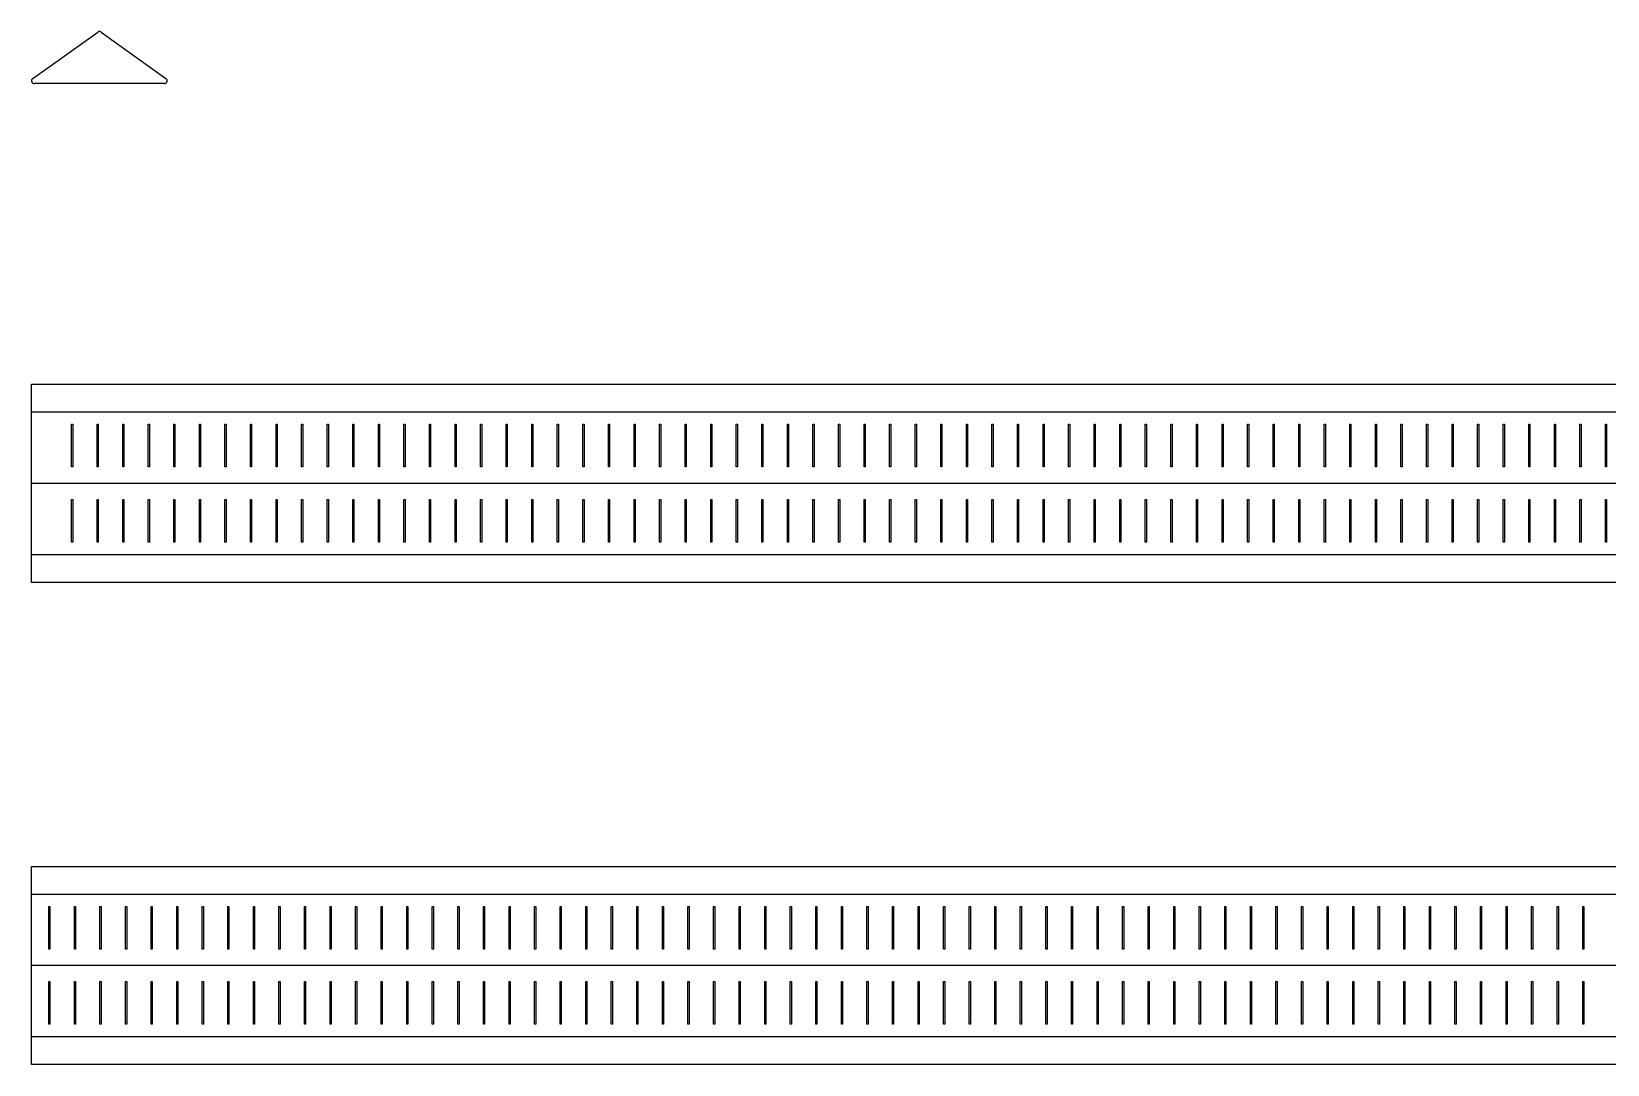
# Model space of a CAD drawing. Header units: millimetres. Extents: x 3 to 2190, y -6317 to 0.
# Drawn here: x 1040 to 1595, y -369 to -6 of the extents above; entities that cross this region are included whole.
import ezdxf

# ---------------------------------------------------------------- set-up
doc = ezdxf.new("R2010")
doc.units = ezdxf.units.MM
for name, color, linetype in [('IV_BEND_DOWN', 1, 'Continuous'), ('IV_INTERIOR_PROFILES', 7, 'Continuous'), ('IV_OUTER_PROFILE', 7, 'Continuous')]:
    doc.layers.add(name, color=color, linetype=linetype)

msp = doc.modelspace()

# ---------------------------------------------------------------- linework, layer by layer
at = {"layer": 'IV_BEND_DOWN'}
for p, q in [((1040, -139.72), (2150, -139.72)), ((1040, -164.79), (2150, -164.79)), ((1040, -189.86), (2150, -189.86)), ((1040, -309.43), (2070, -309.43)), ((1040, -334.5), (2070, -334.5)), ((1040, -359.57), (2070, -359.57))]:
    msp.add_line(p, q, dxfattribs=at)
at = {"layer": 'IV_INTERIOR_PROFILES'}
for p, q in [((1054.1, -144.08), (1054.5, -144.08)), ((1054.1, -159.08), (1054.1, -144.08)), ((1054.5, -144.08), (1054.5, -159.08)), ((1063.1, -144.08), (1063.5, -144.08)), ((1063.1, -159.08), (1063.1, -144.08)), ((1063.5, -144.08), (1063.5, -159.08)), ((1072.1, -144.08), (1072.5, -144.08)), ((1072.1, -159.08), (1072.1, -144.08)), ((1072.5, -144.08), (1072.5, -159.08)), ((1081.1, -144.08), (1081.5, -144.08)), ((1081.1, -159.08), (1081.1, -144.08)), ((1081.5, -144.08), (1081.5, -159.08)), ((1090.1, -144.08), (1090.5, -144.08)), ((1090.1, -159.08), (1090.1, -144.08)), ((1090.5, -144.08), (1090.5, -159.08)), ((1099.1, -144.08), (1099.5, -144.08)), ((1099.1, -159.08), (1099.1, -144.08)), ((1099.5, -144.08), (1099.5, -159.08)), ((1108.1, -144.08), (1108.5, -144.08)), ((1108.1, -159.08), (1108.1, -144.08)), ((1108.5, -144.08), (1108.5, -159.08)), ((1117.1, -144.08), (1117.5, -144.08)), ((1117.1, -159.08), (1117.1, -144.08)), ((1117.5, -144.08), (1117.5, -159.08)), ((1126.1, -144.08), (1126.5, -144.08)), ((1126.1, -159.08), (1126.1, -144.08)), ((1126.5, -144.08), (1126.5, -159.08)), ((1135.1, -144.08), (1135.5, -144.08)), ((1135.1, -159.08), (1135.1, -144.08)), ((1135.5, -144.08), (1135.5, -159.08)), ((1144.1, -144.08), (1144.5, -144.08)), ((1144.1, -159.08), (1144.1, -144.08)), ((1144.5, -144.08), (1144.5, -159.08)), ((1153.1, -144.08), (1153.5, -144.08)), ((1153.1, -159.08), (1153.1, -144.08)), ((1153.5, -144.08), (1153.5, -159.08)), ((1162.1, -144.08), (1162.5, -144.08)), ((1162.1, -159.08), (1162.1, -144.08)), ((1162.5, -144.08), (1162.5, -159.08)), ((1171.1, -144.08), (1171.5, -144.08)), ((1171.1, -159.08), (1171.1, -144.08)), ((1171.5, -144.08), (1171.5, -159.08)), ((1180.1, -144.08), (1180.5, -144.08)), ((1180.1, -159.08), (1180.1, -144.08)), ((1180.5, -144.08), (1180.5, -159.08)), ((1189.1, -144.08), (1189.5, -144.08)), ((1189.1, -159.08), (1189.1, -144.08)), ((1189.5, -144.08), (1189.5, -159.08)), ((1198.1, -144.08), (1198.5, -144.08)), ((1198.1, -159.08), (1198.1, -144.08)), ((1198.5, -144.08), (1198.5, -159.08)), ((1207.1, -144.08), (1207.5, -144.08)), ((1207.1, -159.08), (1207.1, -144.08)), ((1207.5, -144.08), (1207.5, -159.08)), ((1216.1, -144.08), (1216.5, -144.08)), ((1216.1, -159.08), (1216.1, -144.08)), ((1216.5, -144.08), (1216.5, -159.08)), ((1225.1, -144.08), (1225.5, -144.08)), ((1225.1, -159.08), (1225.1, -144.08)), ((1225.5, -144.08), (1225.5, -159.08)), ((1234.1, -144.08), (1234.5, -144.08)), ((1234.1, -159.08), (1234.1, -144.08)), ((1234.5, -144.08), (1234.5, -159.08)), ((1243.1, -144.08), (1243.5, -144.08)), ((1243.1, -159.08), (1243.1, -144.08)), ((1243.5, -144.08), (1243.5, -159.08)), ((1252.1, -144.08), (1252.5, -144.08)), ((1252.1, -159.08), (1252.1, -144.08)), ((1252.5, -144.08), (1252.5, -159.08)), ((1261.1, -144.08), (1261.5, -144.08)), ((1261.1, -159.08), (1261.1, -144.08)), ((1261.5, -144.08), (1261.5, -159.08)), ((1270.1, -144.08), (1270.5, -144.08)), ((1270.1, -159.08), (1270.1, -144.08)), ((1270.5, -144.08), (1270.5, -159.08)), ((1279.1, -144.08), (1279.5, -144.08)), ((1279.1, -159.08), (1279.1, -144.08)), ((1279.5, -144.08), (1279.5, -159.08)), ((1288.1, -144.08), (1288.5, -144.08)), ((1288.1, -159.08), (1288.1, -144.08)), ((1288.5, -144.08), (1288.5, -159.08)), ((1297.1, -144.08), (1297.5, -144.08)), ((1297.1, -159.08), (1297.1, -144.08)), ((1297.5, -144.08), (1297.5, -159.08)), ((1306.1, -144.08), (1306.5, -144.08)), ((1306.1, -159.08), (1306.1, -144.08)), ((1306.5, -144.08), (1306.5, -159.08)), ((1315.1, -144.08), (1315.5, -144.08)), ((1315.1, -159.08), (1315.1, -144.08)), ((1315.5, -144.08), (1315.5, -159.08)), ((1324.1, -144.08), (1324.5, -144.08)), ((1324.1, -159.08), (1324.1, -144.08)), ((1324.5, -144.08), (1324.5, -159.08)), ((1333.1, -144.08), (1333.5, -144.08)), ((1333.1, -159.08), (1333.1, -144.08)), ((1333.5, -144.08), (1333.5, -159.08)), ((1342.1, -144.08), (1342.5, -144.08)), ((1342.1, -159.08), (1342.1, -144.08)), ((1342.5, -144.08), (1342.5, -159.08)), ((1351.1, -144.08), (1351.5, -144.08)), ((1351.1, -159.08), (1351.1, -144.08)), ((1351.5, -144.08), (1351.5, -159.08)), ((1360.1, -144.08), (1360.5, -144.08)), ((1360.1, -159.08), (1360.1, -144.08)), ((1360.5, -144.08), (1360.5, -159.08)), ((1369.1, -144.08), (1369.5, -144.08)), ((1369.1, -159.08), (1369.1, -144.08)), ((1369.5, -144.08), (1369.5, -159.08)), ((1378.1, -144.08), (1378.5, -144.08)), ((1378.1, -159.08), (1378.1, -144.08)), ((1378.5, -144.08), (1378.5, -159.08)), ((1387.1, -144.08), (1387.5, -144.08)), ((1387.1, -159.08), (1387.1, -144.08)), ((1387.5, -144.08), (1387.5, -159.08)), ((1396.1, -144.08), (1396.5, -144.08)), ((1396.1, -159.08), (1396.1, -144.08)), ((1396.5, -144.08), (1396.5, -159.08)), ((1405.1, -144.08), (1405.5, -144.08)), ((1405.1, -159.08), (1405.1, -144.08)), ((1405.5, -144.08), (1405.5, -159.08)), ((1414.1, -144.08), (1414.5, -144.08)), ((1414.1, -159.08), (1414.1, -144.08)), ((1414.5, -144.08), (1414.5, -159.08)), ((1423.1, -144.08), (1423.5, -144.08)), ((1423.1, -159.08), (1423.1, -144.08)), ((1423.5, -144.08), (1423.5, -159.08)), ((1432.1, -144.08), (1432.5, -144.08)), ((1432.1, -159.08), (1432.1, -144.08)), ((1432.5, -144.08), (1432.5, -159.08)), ((1441.1, -144.08), (1441.5, -144.08)), ((1441.1, -159.08), (1441.1, -144.08)), ((1441.5, -144.08), (1441.5, -159.08)), ((1450.1, -144.08), (1450.5, -144.08)), ((1450.1, -159.08), (1450.1, -144.08)), ((1450.5, -144.08), (1450.5, -159.08)), ((1459.1, -144.08), (1459.5, -144.08)), ((1459.1, -159.08), (1459.1, -144.08)), ((1459.5, -144.08), (1459.5, -159.08)), ((1468.1, -144.08), (1468.5, -144.08)), ((1468.1, -159.08), (1468.1, -144.08)), ((1468.5, -144.08), (1468.5, -159.08)), ((1477.1, -144.08), (1477.5, -144.08)), ((1477.1, -159.08), (1477.1, -144.08)), ((1477.5, -144.08), (1477.5, -159.08)), ((1486.1, -144.08), (1486.5, -144.08)), ((1486.1, -159.08), (1486.1, -144.08)), ((1486.5, -144.08), (1486.5, -159.08)), ((1495.1, -144.08), (1495.5, -144.08)), ((1495.1, -159.08), (1495.1, -144.08)), ((1495.5, -144.08), (1495.5, -159.08)), ((1504.1, -144.08), (1504.5, -144.08)), ((1504.1, -159.08), (1504.1, -144.08)), ((1504.5, -144.08), (1504.5, -159.08)), ((1513.1, -144.08), (1513.5, -144.08)), ((1513.1, -159.08), (1513.1, -144.08)), ((1513.5, -144.08), (1513.5, -159.08)), ((1522.1, -144.08), (1522.5, -144.08)), ((1522.1, -159.08), (1522.1, -144.08)), ((1522.5, -144.08), (1522.5, -159.08)), ((1531.1, -144.08), (1531.5, -144.08)), ((1531.1, -159.08), (1531.1, -144.08)), ((1531.5, -144.08), (1531.5, -159.08)), ((1540.1, -144.08), (1540.5, -144.08)), ((1540.1, -159.08), (1540.1, -144.08)), ((1540.5, -144.08), (1540.5, -159.08)), ((1549.1, -144.08), (1549.5, -144.08)), ((1549.1, -159.08), (1549.1, -144.08)), ((1549.5, -144.08), (1549.5, -159.08)), ((1558.1, -144.08), (1558.5, -144.08)), ((1558.1, -159.08), (1558.1, -144.08)), ((1558.5, -144.08), (1558.5, -159.08)), ((1567.1, -144.08), (1567.5, -144.08)), ((1567.1, -159.08), (1567.1, -144.08)), ((1567.5, -144.08), (1567.5, -159.08)), ((1576.1, -144.08), (1576.5, -144.08)), ((1576.1, -159.08), (1576.1, -144.08)), ((1576.5, -144.08), (1576.5, -159.08)), ((1585.1, -144.08), (1585.5, -144.08)), ((1585.1, -159.08), (1585.1, -144.08)), ((1585.5, -144.08), (1585.5, -159.08)), ((1594.1, -144.08), (1594.5, -144.08)), ((1594.1, -159.08), (1594.1, -144.08)), ((1594.5, -144.08), (1594.5, -159.08)), ((1054.5, -159.08), (1054.1, -159.08)), ((1063.5, -159.08), (1063.1, -159.08)), ((1072.5, -159.08), (1072.1, -159.08)), ((1081.5, -159.08), (1081.1, -159.08)), ((1090.5, -159.08), (1090.1, -159.08)), ((1099.5, -159.08), (1099.1, -159.08)), ((1108.5, -159.08), (1108.1, -159.08)), ((1117.5, -159.08), (1117.1, -159.08)), ((1126.5, -159.08), (1126.1, -159.08)), ((1135.5, -159.08), (1135.1, -159.08)), ((1144.5, -159.08), (1144.1, -159.08)), ((1153.5, -159.08), (1153.1, -159.08)), ((1162.5, -159.08), (1162.1, -159.08)), ((1171.5, -159.08), (1171.1, -159.08)), ((1180.5, -159.08), (1180.1, -159.08)), ((1189.5, -159.08), (1189.1, -159.08)), ((1198.5, -159.08), (1198.1, -159.08)), ((1207.5, -159.08), (1207.1, -159.08)), ((1216.5, -159.08), (1216.1, -159.08)), ((1225.5, -159.08), (1225.1, -159.08)), ((1234.5, -159.08), (1234.1, -159.08)), ((1243.5, -159.08), (1243.1, -159.08)), ((1252.5, -159.08), (1252.1, -159.08)), ((1261.5, -159.08), (1261.1, -159.08)), ((1270.5, -159.08), (1270.1, -159.08)), ((1279.5, -159.08), (1279.1, -159.08)), ((1288.5, -159.08), (1288.1, -159.08)), ((1297.5, -159.08), (1297.1, -159.08)), ((1306.5, -159.08), (1306.1, -159.08)), ((1315.5, -159.08), (1315.1, -159.08)), ((1324.5, -159.08), (1324.1, -159.08)), ((1333.5, -159.08), (1333.1, -159.08)), ((1342.5, -159.08), (1342.1, -159.08)), ((1351.5, -159.08), (1351.1, -159.08)), ((1360.5, -159.08), (1360.1, -159.08)), ((1369.5, -159.08), (1369.1, -159.08)), ((1378.5, -159.08), (1378.1, -159.08)), ((1387.5, -159.08), (1387.1, -159.08)), ((1396.5, -159.08), (1396.1, -159.08)), ((1405.5, -159.08), (1405.1, -159.08)), ((1414.5, -159.08), (1414.1, -159.08)), ((1423.5, -159.08), (1423.1, -159.08)), ((1432.5, -159.08), (1432.1, -159.08)), ((1441.5, -159.08), (1441.1, -159.08)), ((1450.5, -159.08), (1450.1, -159.08)), ((1459.5, -159.08), (1459.1, -159.08)), ((1468.5, -159.08), (1468.1, -159.08)), ((1477.5, -159.08), (1477.1, -159.08)), ((1486.5, -159.08), (1486.1, -159.08)), ((1495.5, -159.08), (1495.1, -159.08)), ((1504.5, -159.08), (1504.1, -159.08)), ((1513.5, -159.08), (1513.1, -159.08)), ((1522.5, -159.08), (1522.1, -159.08)), ((1531.5, -159.08), (1531.1, -159.08)), ((1540.5, -159.08), (1540.1, -159.08)), ((1549.5, -159.08), (1549.1, -159.08)), ((1558.5, -159.08), (1558.1, -159.08)), ((1567.5, -159.08), (1567.1, -159.08)), ((1576.5, -159.08), (1576.1, -159.08)), ((1585.5, -159.08), (1585.1, -159.08)), ((1594.5, -159.08), (1594.1, -159.08)), ((1054.1, -170.51), (1054.5, -170.51)), ((1054.1, -185.51), (1054.1, -170.51)), ((1054.5, -170.51), (1054.5, -185.51)), ((1063.1, -170.51), (1063.5, -170.51)), ((1063.1, -185.51), (1063.1, -170.51)), ((1063.5, -170.51), (1063.5, -185.51)), ((1072.1, -170.51), (1072.5, -170.51)), ((1072.1, -185.51), (1072.1, -170.51)), ((1072.5, -170.51), (1072.5, -185.51)), ((1081.1, -170.51), (1081.5, -170.51)), ((1081.1, -185.51), (1081.1, -170.51)), ((1081.5, -170.51), (1081.5, -185.51)), ((1090.1, -170.51), (1090.5, -170.51)), ((1090.1, -185.51), (1090.1, -170.51)), ((1090.5, -170.51), (1090.5, -185.51)), ((1099.1, -170.51), (1099.5, -170.51)), ((1099.1, -185.51), (1099.1, -170.51)), ((1099.5, -170.51), (1099.5, -185.51)), ((1108.1, -170.51), (1108.5, -170.51)), ((1108.1, -185.51), (1108.1, -170.51)), ((1108.5, -170.51), (1108.5, -185.51)), ((1117.1, -170.51), (1117.5, -170.51)), ((1117.1, -185.51), (1117.1, -170.51)), ((1117.5, -170.51), (1117.5, -185.51)), ((1126.1, -170.51), (1126.5, -170.51)), ((1126.1, -185.51), (1126.1, -170.51)), ((1126.5, -170.51), (1126.5, -185.51)), ((1135.1, -170.51), (1135.5, -170.51)), ((1135.1, -185.51), (1135.1, -170.51)), ((1135.5, -170.51), (1135.5, -185.51)), ((1144.1, -170.51), (1144.5, -170.51)), ((1144.1, -185.51), (1144.1, -170.51)), ((1144.5, -170.51), (1144.5, -185.51)), ((1153.1, -170.51), (1153.5, -170.51)), ((1153.1, -185.51), (1153.1, -170.51)), ((1153.5, -170.51), (1153.5, -185.51)), ((1162.1, -170.51), (1162.5, -170.51)), ((1162.1, -185.51), (1162.1, -170.51)), ((1162.5, -170.51), (1162.5, -185.51)), ((1171.1, -170.51), (1171.5, -170.51)), ((1171.1, -185.51), (1171.1, -170.51)), ((1171.5, -170.51), (1171.5, -185.51)), ((1180.1, -170.51), (1180.5, -170.51)), ((1180.1, -185.51), (1180.1, -170.51)), ((1180.5, -170.51), (1180.5, -185.51)), ((1189.1, -170.51), (1189.5, -170.51)), ((1189.1, -185.51), (1189.1, -170.51)), ((1189.5, -170.51), (1189.5, -185.51)), ((1198.1, -170.51), (1198.5, -170.51)), ((1198.1, -185.51), (1198.1, -170.51)), ((1198.5, -170.51), (1198.5, -185.51)), ((1207.1, -170.51), (1207.5, -170.51)), ((1207.1, -185.51), (1207.1, -170.51)), ((1207.5, -170.51), (1207.5, -185.51)), ((1216.1, -170.51), (1216.5, -170.51)), ((1216.1, -185.51), (1216.1, -170.51)), ((1216.5, -170.51), (1216.5, -185.51)), ((1225.1, -170.51), (1225.5, -170.51)), ((1225.1, -185.51), (1225.1, -170.51)), ((1225.5, -170.51), (1225.5, -185.51)), ((1234.1, -170.51), (1234.5, -170.51)), ((1234.1, -185.51), (1234.1, -170.51)), ((1234.5, -170.51), (1234.5, -185.51)), ((1243.1, -170.51), (1243.5, -170.51)), ((1243.1, -185.51), (1243.1, -170.51)), ((1243.5, -170.51), (1243.5, -185.51)), ((1252.1, -170.51), (1252.5, -170.51)), ((1252.1, -185.51), (1252.1, -170.51)), ((1252.5, -170.51), (1252.5, -185.51)), ((1261.1, -170.51), (1261.5, -170.51)), ((1261.1, -185.51), (1261.1, -170.51)), ((1261.5, -170.51), (1261.5, -185.51)), ((1270.1, -170.51), (1270.5, -170.51)), ((1270.1, -185.51), (1270.1, -170.51)), ((1270.5, -170.51), (1270.5, -185.51)), ((1279.1, -170.51), (1279.5, -170.51)), ((1279.1, -185.51), (1279.1, -170.51)), ((1279.5, -170.51), (1279.5, -185.51)), ((1288.1, -170.51), (1288.5, -170.51)), ((1288.1, -185.51), (1288.1, -170.51)), ((1288.5, -170.51), (1288.5, -185.51)), ((1297.1, -170.51), (1297.5, -170.51)), ((1297.1, -185.51), (1297.1, -170.51)), ((1297.5, -170.51), (1297.5, -185.51)), ((1306.1, -170.51), (1306.5, -170.51)), ((1306.1, -185.51), (1306.1, -170.51)), ((1306.5, -170.51), (1306.5, -185.51)), ((1315.1, -170.51), (1315.5, -170.51)), ((1315.1, -185.51), (1315.1, -170.51)), ((1315.5, -170.51), (1315.5, -185.51)), ((1324.1, -170.51), (1324.5, -170.51)), ((1324.1, -185.51), (1324.1, -170.51)), ((1324.5, -170.51), (1324.5, -185.51)), ((1333.1, -170.51), (1333.5, -170.51)), ((1333.1, -185.51), (1333.1, -170.51)), ((1333.5, -170.51), (1333.5, -185.51)), ((1342.1, -170.51), (1342.5, -170.51)), ((1342.1, -185.51), (1342.1, -170.51)), ((1342.5, -170.51), (1342.5, -185.51)), ((1351.1, -170.51), (1351.5, -170.51)), ((1351.1, -185.51), (1351.1, -170.51)), ((1351.5, -170.51), (1351.5, -185.51)), ((1360.1, -170.51), (1360.5, -170.51)), ((1360.1, -185.51), (1360.1, -170.51)), ((1360.5, -170.51), (1360.5, -185.51)), ((1369.1, -170.51), (1369.5, -170.51)), ((1369.1, -185.51), (1369.1, -170.51)), ((1369.5, -170.51), (1369.5, -185.51)), ((1378.1, -170.51), (1378.5, -170.51)), ((1378.1, -185.51), (1378.1, -170.51)), ((1378.5, -170.51), (1378.5, -185.51)), ((1387.1, -170.51), (1387.5, -170.51)), ((1387.1, -185.51), (1387.1, -170.51)), ((1387.5, -170.51), (1387.5, -185.51)), ((1396.1, -170.51), (1396.5, -170.51)), ((1396.1, -185.51), (1396.1, -170.51)), ((1396.5, -170.51), (1396.5, -185.51)), ((1405.1, -170.51), (1405.5, -170.51)), ((1405.1, -185.51), (1405.1, -170.51)), ((1405.5, -170.51), (1405.5, -185.51)), ((1414.1, -170.51), (1414.5, -170.51)), ((1414.1, -185.51), (1414.1, -170.51)), ((1414.5, -170.51), (1414.5, -185.51)), ((1423.1, -170.51), (1423.5, -170.51)), ((1423.1, -185.51), (1423.1, -170.51)), ((1423.5, -170.51), (1423.5, -185.51)), ((1432.1, -170.51), (1432.5, -170.51)), ((1432.1, -185.51), (1432.1, -170.51)), ((1432.5, -170.51), (1432.5, -185.51)), ((1441.1, -170.51), (1441.5, -170.51)), ((1441.1, -185.51), (1441.1, -170.51)), ((1441.5, -170.51), (1441.5, -185.51)), ((1450.1, -170.51), (1450.5, -170.51)), ((1450.1, -185.51), (1450.1, -170.51)), ((1450.5, -170.51), (1450.5, -185.51)), ((1459.1, -170.51), (1459.5, -170.51)), ((1459.1, -185.51), (1459.1, -170.51)), ((1459.5, -170.51), (1459.5, -185.51)), ((1468.1, -170.51), (1468.5, -170.51)), ((1468.1, -185.51), (1468.1, -170.51)), ((1468.5, -170.51), (1468.5, -185.51)), ((1477.1, -170.51), (1477.5, -170.51)), ((1477.1, -185.51), (1477.1, -170.51)), ((1477.5, -170.51), (1477.5, -185.51)), ((1486.1, -170.51), (1486.5, -170.51)), ((1486.1, -185.51), (1486.1, -170.51)), ((1486.5, -170.51), (1486.5, -185.51)), ((1495.1, -170.51), (1495.5, -170.51)), ((1495.1, -185.51), (1495.1, -170.51)), ((1495.5, -170.51), (1495.5, -185.51)), ((1504.1, -170.51), (1504.5, -170.51)), ((1504.1, -185.51), (1504.1, -170.51)), ((1504.5, -170.51), (1504.5, -185.51)), ((1513.1, -170.51), (1513.5, -170.51)), ((1513.1, -185.51), (1513.1, -170.51)), ((1513.5, -170.51), (1513.5, -185.51)), ((1522.1, -170.51), (1522.5, -170.51)), ((1522.1, -185.51), (1522.1, -170.51)), ((1522.5, -170.51), (1522.5, -185.51)), ((1531.1, -170.51), (1531.5, -170.51)), ((1531.1, -185.51), (1531.1, -170.51)), ((1531.5, -170.51), (1531.5, -185.51)), ((1540.1, -170.51), (1540.5, -170.51)), ((1540.1, -185.51), (1540.1, -170.51)), ((1540.5, -170.51), (1540.5, -185.51)), ((1549.1, -170.51), (1549.5, -170.51)), ((1549.1, -185.51), (1549.1, -170.51)), ((1549.5, -170.51), (1549.5, -185.51)), ((1558.1, -170.51), (1558.5, -170.51)), ((1558.1, -185.51), (1558.1, -170.51)), ((1558.5, -170.51), (1558.5, -185.51)), ((1567.1, -170.51), (1567.5, -170.51)), ((1567.1, -185.51), (1567.1, -170.51)), ((1567.5, -170.51), (1567.5, -185.51)), ((1576.1, -170.51), (1576.5, -170.51)), ((1576.1, -185.51), (1576.1, -170.51)), ((1576.5, -170.51), (1576.5, -185.51)), ((1585.1, -170.51), (1585.5, -170.51)), ((1585.1, -185.51), (1585.1, -170.51)), ((1585.5, -170.51), (1585.5, -185.51)), ((1594.1, -170.51), (1594.5, -170.51)), ((1594.1, -185.51), (1594.1, -170.51)), ((1594.5, -170.51), (1594.5, -185.51)), ((1054.5, -185.51), (1054.1, -185.51)), ((1063.5, -185.51), (1063.1, -185.51)), ((1072.5, -185.51), (1072.1, -185.51)), ((1081.5, -185.51), (1081.1, -185.51)), ((1090.5, -185.51), (1090.1, -185.51)), ((1099.5, -185.51), (1099.1, -185.51)), ((1108.5, -185.51), (1108.1, -185.51)), ((1117.5, -185.51), (1117.1, -185.51)), ((1126.5, -185.51), (1126.1, -185.51)), ((1135.5, -185.51), (1135.1, -185.51)), ((1144.5, -185.51), (1144.1, -185.51)), ((1153.5, -185.51), (1153.1, -185.51)), ((1162.5, -185.51), (1162.1, -185.51)), ((1171.5, -185.51), (1171.1, -185.51)), ((1180.5, -185.51), (1180.1, -185.51)), ((1189.5, -185.51), (1189.1, -185.51)), ((1198.5, -185.51), (1198.1, -185.51)), ((1207.5, -185.51), (1207.1, -185.51)), ((1216.5, -185.51), (1216.1, -185.51)), ((1225.5, -185.51), (1225.1, -185.51)), ((1234.5, -185.51), (1234.1, -185.51)), ((1243.5, -185.51), (1243.1, -185.51)), ((1252.5, -185.51), (1252.1, -185.51)), ((1261.5, -185.51), (1261.1, -185.51)), ((1270.5, -185.51), (1270.1, -185.51)), ((1279.5, -185.51), (1279.1, -185.51)), ((1288.5, -185.51), (1288.1, -185.51)), ((1297.5, -185.51), (1297.1, -185.51)), ((1306.5, -185.51), (1306.1, -185.51)), ((1315.5, -185.51), (1315.1, -185.51)), ((1324.5, -185.51), (1324.1, -185.51)), ((1333.5, -185.51), (1333.1, -185.51)), ((1342.5, -185.51), (1342.1, -185.51)), ((1351.5, -185.51), (1351.1, -185.51)), ((1360.5, -185.51), (1360.1, -185.51)), ((1369.5, -185.51), (1369.1, -185.51)), ((1378.5, -185.51), (1378.1, -185.51)), ((1387.5, -185.51), (1387.1, -185.51)), ((1396.5, -185.51), (1396.1, -185.51)), ((1405.5, -185.51), (1405.1, -185.51)), ((1414.5, -185.51), (1414.1, -185.51)), ((1423.5, -185.51), (1423.1, -185.51)), ((1432.5, -185.51), (1432.1, -185.51)), ((1441.5, -185.51), (1441.1, -185.51)), ((1450.5, -185.51), (1450.1, -185.51)), ((1459.5, -185.51), (1459.1, -185.51)), ((1468.5, -185.51), (1468.1, -185.51)), ((1477.5, -185.51), (1477.1, -185.51)), ((1486.5, -185.51), (1486.1, -185.51)), ((1495.5, -185.51), (1495.1, -185.51)), ((1504.5, -185.51), (1504.1, -185.51)), ((1513.5, -185.51), (1513.1, -185.51)), ((1522.5, -185.51), (1522.1, -185.51)), ((1531.5, -185.51), (1531.1, -185.51)), ((1540.5, -185.51), (1540.1, -185.51)), ((1549.5, -185.51), (1549.1, -185.51)), ((1558.5, -185.51), (1558.1, -185.51)), ((1567.5, -185.51), (1567.1, -185.51)), ((1576.5, -185.51), (1576.1, -185.51)), ((1585.5, -185.51), (1585.1, -185.51)), ((1594.5, -185.51), (1594.1, -185.51)), ((1046.1, -313.79), (1046.5, -313.79)), ((1046.1, -328.79), (1046.1, -313.79)), ((1046.5, -313.79), (1046.5, -328.79)), ((1055.1, -313.79), (1055.5, -313.79)), ((1055.1, -328.79), (1055.1, -313.79)), ((1055.5, -313.79), (1055.5, -328.79)), ((1064.1, -313.79), (1064.5, -313.79)), ((1064.1, -328.79), (1064.1, -313.79)), ((1064.5, -313.79), (1064.5, -328.79)), ((1073.1, -313.79), (1073.5, -313.79)), ((1073.1, -328.79), (1073.1, -313.79)), ((1073.5, -313.79), (1073.5, -328.79)), ((1082.1, -313.79), (1082.5, -313.79)), ((1082.1, -328.79), (1082.1, -313.79)), ((1082.5, -313.79), (1082.5, -328.79)), ((1091.1, -313.79), (1091.5, -313.79)), ((1091.1, -328.79), (1091.1, -313.79)), ((1091.5, -313.79), (1091.5, -328.79)), ((1100.1, -313.79), (1100.5, -313.79)), ((1100.1, -328.79), (1100.1, -313.79)), ((1100.5, -313.79), (1100.5, -328.79)), ((1109.1, -313.79), (1109.5, -313.79)), ((1109.1, -328.79), (1109.1, -313.79)), ((1109.5, -313.79), (1109.5, -328.79)), ((1118.1, -313.79), (1118.5, -313.79)), ((1118.1, -328.79), (1118.1, -313.79)), ((1118.5, -313.79), (1118.5, -328.79)), ((1127.1, -313.79), (1127.5, -313.79)), ((1127.1, -328.79), (1127.1, -313.79)), ((1127.5, -313.79), (1127.5, -328.79)), ((1136.1, -313.79), (1136.5, -313.79)), ((1136.1, -328.79), (1136.1, -313.79)), ((1136.5, -313.79), (1136.5, -328.79)), ((1145.1, -313.79), (1145.5, -313.79)), ((1145.1, -328.79), (1145.1, -313.79)), ((1145.5, -313.79), (1145.5, -328.79)), ((1154.1, -313.79), (1154.5, -313.79)), ((1154.1, -328.79), (1154.1, -313.79)), ((1154.5, -313.79), (1154.5, -328.79)), ((1163.1, -313.79), (1163.5, -313.79)), ((1163.1, -328.79), (1163.1, -313.79)), ((1163.5, -313.79), (1163.5, -328.79)), ((1172.1, -313.79), (1172.5, -313.79)), ((1172.1, -328.79), (1172.1, -313.79)), ((1172.5, -313.79), (1172.5, -328.79)), ((1181.1, -313.79), (1181.5, -313.79)), ((1181.1, -328.79), (1181.1, -313.79)), ((1181.5, -313.79), (1181.5, -328.79)), ((1190.1, -313.79), (1190.5, -313.79)), ((1190.1, -328.79), (1190.1, -313.79)), ((1190.5, -313.79), (1190.5, -328.79)), ((1199.1, -313.79), (1199.5, -313.79)), ((1199.1, -328.79), (1199.1, -313.79)), ((1199.5, -313.79), (1199.5, -328.79)), ((1208.1, -313.79), (1208.5, -313.79)), ((1208.1, -328.79), (1208.1, -313.79)), ((1208.5, -313.79), (1208.5, -328.79)), ((1217.1, -313.79), (1217.5, -313.79)), ((1217.1, -328.79), (1217.1, -313.79)), ((1217.5, -313.79), (1217.5, -328.79)), ((1226.1, -313.79), (1226.5, -313.79)), ((1226.1, -328.79), (1226.1, -313.79)), ((1226.5, -313.79), (1226.5, -328.79)), ((1235.1, -313.79), (1235.5, -313.79)), ((1235.1, -328.79), (1235.1, -313.79)), ((1235.5, -313.79), (1235.5, -328.79)), ((1244.1, -313.79), (1244.5, -313.79)), ((1244.1, -328.79), (1244.1, -313.79)), ((1244.5, -313.79), (1244.5, -328.79)), ((1253.1, -313.79), (1253.5, -313.79)), ((1253.1, -328.79), (1253.1, -313.79)), ((1253.5, -313.79), (1253.5, -328.79)), ((1262.1, -313.79), (1262.5, -313.79)), ((1262.1, -328.79), (1262.1, -313.79)), ((1262.5, -313.79), (1262.5, -328.79)), ((1271.1, -313.79), (1271.5, -313.79)), ((1271.1, -328.79), (1271.1, -313.79)), ((1271.5, -313.79), (1271.5, -328.79)), ((1280.1, -313.79), (1280.5, -313.79)), ((1280.1, -328.79), (1280.1, -313.79)), ((1280.5, -313.79), (1280.5, -328.79)), ((1289.1, -313.79), (1289.5, -313.79)), ((1289.1, -328.79), (1289.1, -313.79)), ((1289.5, -313.79), (1289.5, -328.79)), ((1298.1, -313.79), (1298.5, -313.79)), ((1298.1, -328.79), (1298.1, -313.79)), ((1298.5, -313.79), (1298.5, -328.79)), ((1307.1, -313.79), (1307.5, -313.79)), ((1307.1, -328.79), (1307.1, -313.79)), ((1307.5, -313.79), (1307.5, -328.79)), ((1316.1, -313.79), (1316.5, -313.79)), ((1316.1, -328.79), (1316.1, -313.79)), ((1316.5, -313.79), (1316.5, -328.79)), ((1325.1, -313.79), (1325.5, -313.79)), ((1325.1, -328.79), (1325.1, -313.79)), ((1325.5, -313.79), (1325.5, -328.79)), ((1334.1, -313.79), (1334.5, -313.79)), ((1334.1, -328.79), (1334.1, -313.79)), ((1334.5, -313.79), (1334.5, -328.79)), ((1343.1, -313.79), (1343.5, -313.79)), ((1343.1, -328.79), (1343.1, -313.79)), ((1343.5, -313.79), (1343.5, -328.79)), ((1352.1, -313.79), (1352.5, -313.79)), ((1352.1, -328.79), (1352.1, -313.79)), ((1352.5, -313.79), (1352.5, -328.79)), ((1361.1, -313.79), (1361.5, -313.79)), ((1361.1, -328.79), (1361.1, -313.79)), ((1361.5, -313.79), (1361.5, -328.79)), ((1370.1, -313.79), (1370.5, -313.79)), ((1370.1, -328.79), (1370.1, -313.79)), ((1370.5, -313.79), (1370.5, -328.79)), ((1379.1, -313.79), (1379.5, -313.79)), ((1379.1, -328.79), (1379.1, -313.79)), ((1379.5, -313.79), (1379.5, -328.79)), ((1388.1, -313.79), (1388.5, -313.79)), ((1388.1, -328.79), (1388.1, -313.79)), ((1388.5, -313.79), (1388.5, -328.79)), ((1397.1, -313.79), (1397.5, -313.79)), ((1397.1, -328.79), (1397.1, -313.79)), ((1397.5, -313.79), (1397.5, -328.79)), ((1406.1, -313.79), (1406.5, -313.79)), ((1406.1, -328.79), (1406.1, -313.79)), ((1406.5, -313.79), (1406.5, -328.79)), ((1415.1, -313.79), (1415.5, -313.79)), ((1415.1, -328.79), (1415.1, -313.79)), ((1415.5, -313.79), (1415.5, -328.79)), ((1424.1, -313.79), (1424.5, -313.79)), ((1424.1, -328.79), (1424.1, -313.79)), ((1424.5, -313.79), (1424.5, -328.79)), ((1433.1, -313.79), (1433.5, -313.79)), ((1433.1, -328.79), (1433.1, -313.79)), ((1433.5, -313.79), (1433.5, -328.79)), ((1442.1, -313.79), (1442.5, -313.79)), ((1442.1, -328.79), (1442.1, -313.79)), ((1442.5, -313.79), (1442.5, -328.79)), ((1451.1, -313.79), (1451.5, -313.79)), ((1451.1, -328.79), (1451.1, -313.79)), ((1451.5, -313.79), (1451.5, -328.79)), ((1460.1, -313.79), (1460.5, -313.79)), ((1460.1, -328.79), (1460.1, -313.79)), ((1460.5, -313.79), (1460.5, -328.79)), ((1469.1, -313.79), (1469.5, -313.79)), ((1469.1, -328.79), (1469.1, -313.79)), ((1469.5, -313.79), (1469.5, -328.79)), ((1478.1, -313.79), (1478.5, -313.79)), ((1478.1, -328.79), (1478.1, -313.79)), ((1478.5, -313.79), (1478.5, -328.79)), ((1487.1, -313.79), (1487.5, -313.79)), ((1487.1, -328.79), (1487.1, -313.79)), ((1487.5, -313.79), (1487.5, -328.79)), ((1496.1, -313.79), (1496.5, -313.79)), ((1496.1, -328.79), (1496.1, -313.79)), ((1496.5, -313.79), (1496.5, -328.79)), ((1505.1, -313.79), (1505.5, -313.79)), ((1505.1, -328.79), (1505.1, -313.79)), ((1505.5, -313.79), (1505.5, -328.79)), ((1514.1, -313.79), (1514.5, -313.79)), ((1514.1, -328.79), (1514.1, -313.79)), ((1514.5, -313.79), (1514.5, -328.79)), ((1523.1, -313.79), (1523.5, -313.79)), ((1523.1, -328.79), (1523.1, -313.79)), ((1523.5, -313.79), (1523.5, -328.79)), ((1532.1, -313.79), (1532.5, -313.79)), ((1532.1, -328.79), (1532.1, -313.79)), ((1532.5, -313.79), (1532.5, -328.79)), ((1541.1, -313.79), (1541.5, -313.79)), ((1541.1, -328.79), (1541.1, -313.79)), ((1541.5, -313.79), (1541.5, -328.79)), ((1550.1, -313.79), (1550.5, -313.79)), ((1550.1, -328.79), (1550.1, -313.79)), ((1550.5, -313.79), (1550.5, -328.79)), ((1559.1, -313.79), (1559.5, -313.79)), ((1559.1, -328.79), (1559.1, -313.79)), ((1559.5, -313.79), (1559.5, -328.79)), ((1568.1, -313.79), (1568.5, -313.79)), ((1568.1, -328.79), (1568.1, -313.79)), ((1568.5, -313.79), (1568.5, -328.79)), ((1577.1, -313.79), (1577.5, -313.79)), ((1577.1, -328.79), (1577.1, -313.79)), ((1577.5, -313.79), (1577.5, -328.79)), ((1586.1, -313.79), (1586.5, -313.79)), ((1586.1, -328.79), (1586.1, -313.79)), ((1586.5, -313.79), (1586.5, -328.79)), ((1046.5, -328.79), (1046.1, -328.79)), ((1055.5, -328.79), (1055.1, -328.79)), ((1064.5, -328.79), (1064.1, -328.79)), ((1073.5, -328.79), (1073.1, -328.79)), ((1082.5, -328.79), (1082.1, -328.79)), ((1091.5, -328.79), (1091.1, -328.79)), ((1100.5, -328.79), (1100.1, -328.79)), ((1109.5, -328.79), (1109.1, -328.79)), ((1118.5, -328.79), (1118.1, -328.79)), ((1127.5, -328.79), (1127.1, -328.79)), ((1136.5, -328.79), (1136.1, -328.79)), ((1145.5, -328.79), (1145.1, -328.79)), ((1154.5, -328.79), (1154.1, -328.79)), ((1163.5, -328.79), (1163.1, -328.79)), ((1172.5, -328.79), (1172.1, -328.79)), ((1181.5, -328.79), (1181.1, -328.79)), ((1190.5, -328.79), (1190.1, -328.79)), ((1199.5, -328.79), (1199.1, -328.79)), ((1208.5, -328.79), (1208.1, -328.79)), ((1217.5, -328.79), (1217.1, -328.79)), ((1226.5, -328.79), (1226.1, -328.79)), ((1235.5, -328.79), (1235.1, -328.79)), ((1244.5, -328.79), (1244.1, -328.79)), ((1253.5, -328.79), (1253.1, -328.79)), ((1262.5, -328.79), (1262.1, -328.79)), ((1271.5, -328.79), (1271.1, -328.79)), ((1280.5, -328.79), (1280.1, -328.79)), ((1289.5, -328.79), (1289.1, -328.79)), ((1298.5, -328.79), (1298.1, -328.79)), ((1307.5, -328.79), (1307.1, -328.79)), ((1316.5, -328.79), (1316.1, -328.79)), ((1325.5, -328.79), (1325.1, -328.79)), ((1334.5, -328.79), (1334.1, -328.79)), ((1343.5, -328.79), (1343.1, -328.79)), ((1352.5, -328.79), (1352.1, -328.79)), ((1361.5, -328.79), (1361.1, -328.79)), ((1370.5, -328.79), (1370.1, -328.79)), ((1379.5, -328.79), (1379.1, -328.79)), ((1388.5, -328.79), (1388.1, -328.79)), ((1397.5, -328.79), (1397.1, -328.79)), ((1406.5, -328.79), (1406.1, -328.79)), ((1415.5, -328.79), (1415.1, -328.79)), ((1424.5, -328.79), (1424.1, -328.79)), ((1433.5, -328.79), (1433.1, -328.79)), ((1442.5, -328.79), (1442.1, -328.79)), ((1451.5, -328.79), (1451.1, -328.79)), ((1460.5, -328.79), (1460.1, -328.79)), ((1469.5, -328.79), (1469.1, -328.79)), ((1478.5, -328.79), (1478.1, -328.79)), ((1487.5, -328.79), (1487.1, -328.79)), ((1496.5, -328.79), (1496.1, -328.79)), ((1505.5, -328.79), (1505.1, -328.79)), ((1514.5, -328.79), (1514.1, -328.79)), ((1523.5, -328.79), (1523.1, -328.79)), ((1532.5, -328.79), (1532.1, -328.79)), ((1541.5, -328.79), (1541.1, -328.79)), ((1550.5, -328.79), (1550.1, -328.79)), ((1559.5, -328.79), (1559.1, -328.79)), ((1568.5, -328.79), (1568.1, -328.79)), ((1577.5, -328.79), (1577.1, -328.79)), ((1586.5, -328.79), (1586.1, -328.79)), ((1046.1, -340.21), (1046.5, -340.21)), ((1046.1, -355.21), (1046.1, -340.21)), ((1046.5, -340.21), (1046.5, -355.21)), ((1055.1, -340.21), (1055.5, -340.21)), ((1055.1, -355.21), (1055.1, -340.21)), ((1055.5, -340.21), (1055.5, -355.21)), ((1064.1, -340.21), (1064.5, -340.21)), ((1064.1, -355.21), (1064.1, -340.21)), ((1064.5, -340.21), (1064.5, -355.21)), ((1073.1, -340.21), (1073.5, -340.21)), ((1073.1, -355.21), (1073.1, -340.21)), ((1073.5, -340.21), (1073.5, -355.21)), ((1082.1, -340.21), (1082.5, -340.21)), ((1082.1, -355.21), (1082.1, -340.21)), ((1082.5, -340.21), (1082.5, -355.21)), ((1091.1, -340.21), (1091.5, -340.21)), ((1091.1, -355.21), (1091.1, -340.21)), ((1091.5, -340.21), (1091.5, -355.21)), ((1100.1, -340.21), (1100.5, -340.21)), ((1100.1, -355.21), (1100.1, -340.21)), ((1100.5, -340.21), (1100.5, -355.21)), ((1109.1, -340.21), (1109.5, -340.21)), ((1109.1, -355.21), (1109.1, -340.21)), ((1109.5, -340.21), (1109.5, -355.21)), ((1118.1, -340.21), (1118.5, -340.21)), ((1118.1, -355.21), (1118.1, -340.21)), ((1118.5, -340.21), (1118.5, -355.21)), ((1127.1, -340.21), (1127.5, -340.21)), ((1127.1, -355.21), (1127.1, -340.21)), ((1127.5, -340.21), (1127.5, -355.21)), ((1136.1, -340.21), (1136.5, -340.21)), ((1136.1, -355.21), (1136.1, -340.21)), ((1136.5, -340.21), (1136.5, -355.21)), ((1145.1, -340.21), (1145.5, -340.21)), ((1145.1, -355.21), (1145.1, -340.21)), ((1145.5, -340.21), (1145.5, -355.21)), ((1154.1, -340.21), (1154.5, -340.21)), ((1154.1, -355.21), (1154.1, -340.21)), ((1154.5, -340.21), (1154.5, -355.21)), ((1163.1, -340.21), (1163.5, -340.21)), ((1163.1, -355.21), (1163.1, -340.21)), ((1163.5, -340.21), (1163.5, -355.21)), ((1172.1, -340.21), (1172.5, -340.21)), ((1172.1, -355.21), (1172.1, -340.21)), ((1172.5, -340.21), (1172.5, -355.21)), ((1181.1, -340.21), (1181.5, -340.21)), ((1181.1, -355.21), (1181.1, -340.21)), ((1181.5, -340.21), (1181.5, -355.21)), ((1190.1, -340.21), (1190.5, -340.21)), ((1190.1, -355.21), (1190.1, -340.21)), ((1190.5, -340.21), (1190.5, -355.21)), ((1199.1, -340.21), (1199.5, -340.21)), ((1199.1, -355.21), (1199.1, -340.21)), ((1199.5, -340.21), (1199.5, -355.21)), ((1208.1, -340.21), (1208.5, -340.21)), ((1208.1, -355.21), (1208.1, -340.21)), ((1208.5, -340.21), (1208.5, -355.21)), ((1217.1, -340.21), (1217.5, -340.21)), ((1217.1, -355.21), (1217.1, -340.21)), ((1217.5, -340.21), (1217.5, -355.21)), ((1226.1, -340.21), (1226.5, -340.21)), ((1226.1, -355.21), (1226.1, -340.21)), ((1226.5, -340.21), (1226.5, -355.21)), ((1235.1, -340.21), (1235.5, -340.21)), ((1235.1, -355.21), (1235.1, -340.21)), ((1235.5, -340.21), (1235.5, -355.21)), ((1244.1, -340.21), (1244.5, -340.21)), ((1244.1, -355.21), (1244.1, -340.21)), ((1244.5, -340.21), (1244.5, -355.21)), ((1253.1, -340.21), (1253.5, -340.21)), ((1253.1, -355.21), (1253.1, -340.21)), ((1253.5, -340.21), (1253.5, -355.21)), ((1262.1, -340.21), (1262.5, -340.21)), ((1262.1, -355.21), (1262.1, -340.21)), ((1262.5, -340.21), (1262.5, -355.21)), ((1271.1, -340.21), (1271.5, -340.21)), ((1271.1, -355.21), (1271.1, -340.21)), ((1271.5, -340.21), (1271.5, -355.21)), ((1280.1, -340.21), (1280.5, -340.21)), ((1280.1, -355.21), (1280.1, -340.21)), ((1280.5, -340.21), (1280.5, -355.21)), ((1289.1, -340.21), (1289.5, -340.21)), ((1289.1, -355.21), (1289.1, -340.21)), ((1289.5, -340.21), (1289.5, -355.21)), ((1298.1, -340.21), (1298.5, -340.21)), ((1298.1, -355.21), (1298.1, -340.21)), ((1298.5, -340.21), (1298.5, -355.21)), ((1307.1, -340.21), (1307.5, -340.21)), ((1307.1, -355.21), (1307.1, -340.21)), ((1307.5, -340.21), (1307.5, -355.21)), ((1316.1, -340.21), (1316.5, -340.21)), ((1316.1, -355.21), (1316.1, -340.21)), ((1316.5, -340.21), (1316.5, -355.21)), ((1325.1, -340.21), (1325.5, -340.21)), ((1325.1, -355.21), (1325.1, -340.21)), ((1325.5, -340.21), (1325.5, -355.21)), ((1334.1, -340.21), (1334.5, -340.21)), ((1334.1, -355.21), (1334.1, -340.21)), ((1334.5, -340.21), (1334.5, -355.21)), ((1343.1, -340.21), (1343.5, -340.21)), ((1343.1, -355.21), (1343.1, -340.21)), ((1343.5, -340.21), (1343.5, -355.21)), ((1352.1, -340.21), (1352.5, -340.21)), ((1352.1, -355.21), (1352.1, -340.21)), ((1352.5, -340.21), (1352.5, -355.21)), ((1361.1, -340.21), (1361.5, -340.21)), ((1361.1, -355.21), (1361.1, -340.21)), ((1361.5, -340.21), (1361.5, -355.21)), ((1370.1, -340.21), (1370.5, -340.21)), ((1370.1, -355.21), (1370.1, -340.21)), ((1370.5, -340.21), (1370.5, -355.21)), ((1379.1, -340.21), (1379.5, -340.21)), ((1379.1, -355.21), (1379.1, -340.21)), ((1379.5, -340.21), (1379.5, -355.21)), ((1388.1, -340.21), (1388.5, -340.21)), ((1388.1, -355.21), (1388.1, -340.21)), ((1388.5, -340.21), (1388.5, -355.21)), ((1397.1, -340.21), (1397.5, -340.21)), ((1397.1, -355.21), (1397.1, -340.21)), ((1397.5, -340.21), (1397.5, -355.21)), ((1406.1, -340.21), (1406.5, -340.21)), ((1406.1, -355.21), (1406.1, -340.21)), ((1406.5, -340.21), (1406.5, -355.21)), ((1415.1, -340.21), (1415.5, -340.21)), ((1415.1, -355.21), (1415.1, -340.21)), ((1415.5, -340.21), (1415.5, -355.21)), ((1424.1, -340.21), (1424.5, -340.21)), ((1424.1, -355.21), (1424.1, -340.21)), ((1424.5, -340.21), (1424.5, -355.21)), ((1433.1, -340.21), (1433.5, -340.21)), ((1433.1, -355.21), (1433.1, -340.21)), ((1433.5, -340.21), (1433.5, -355.21)), ((1442.1, -340.21), (1442.5, -340.21)), ((1442.1, -355.21), (1442.1, -340.21)), ((1442.5, -340.21), (1442.5, -355.21)), ((1451.1, -340.21), (1451.5, -340.21)), ((1451.1, -355.21), (1451.1, -340.21)), ((1451.5, -340.21), (1451.5, -355.21)), ((1460.1, -340.21), (1460.5, -340.21)), ((1460.1, -355.21), (1460.1, -340.21)), ((1460.5, -340.21), (1460.5, -355.21)), ((1469.1, -340.21), (1469.5, -340.21)), ((1469.1, -355.21), (1469.1, -340.21)), ((1469.5, -340.21), (1469.5, -355.21)), ((1478.1, -340.21), (1478.5, -340.21)), ((1478.1, -355.21), (1478.1, -340.21)), ((1478.5, -340.21), (1478.5, -355.21)), ((1487.1, -340.21), (1487.5, -340.21)), ((1487.1, -355.21), (1487.1, -340.21)), ((1487.5, -340.21), (1487.5, -355.21)), ((1496.1, -340.21), (1496.5, -340.21)), ((1496.1, -355.21), (1496.1, -340.21)), ((1496.5, -340.21), (1496.5, -355.21)), ((1505.1, -340.21), (1505.5, -340.21)), ((1505.1, -355.21), (1505.1, -340.21)), ((1505.5, -340.21), (1505.5, -355.21)), ((1514.1, -340.21), (1514.5, -340.21)), ((1514.1, -355.21), (1514.1, -340.21)), ((1514.5, -340.21), (1514.5, -355.21)), ((1523.1, -340.21), (1523.5, -340.21)), ((1523.1, -355.21), (1523.1, -340.21)), ((1523.5, -340.21), (1523.5, -355.21)), ((1532.1, -340.21), (1532.5, -340.21)), ((1532.1, -355.21), (1532.1, -340.21)), ((1532.5, -340.21), (1532.5, -355.21)), ((1541.1, -340.21), (1541.5, -340.21)), ((1541.1, -355.21), (1541.1, -340.21)), ((1541.5, -340.21), (1541.5, -355.21)), ((1550.1, -340.21), (1550.5, -340.21)), ((1550.1, -355.21), (1550.1, -340.21)), ((1550.5, -340.21), (1550.5, -355.21)), ((1559.1, -340.21), (1559.5, -340.21)), ((1559.1, -355.21), (1559.1, -340.21)), ((1559.5, -340.21), (1559.5, -355.21)), ((1568.1, -340.21), (1568.5, -340.21)), ((1568.1, -355.21), (1568.1, -340.21)), ((1568.5, -340.21), (1568.5, -355.21)), ((1577.1, -340.21), (1577.5, -340.21)), ((1577.1, -355.21), (1577.1, -340.21)), ((1577.5, -340.21), (1577.5, -355.21)), ((1586.1, -340.21), (1586.5, -340.21)), ((1586.1, -355.21), (1586.1, -340.21)), ((1586.5, -340.21), (1586.5, -355.21)), ((1046.5, -355.21), (1046.1, -355.21)), ((1055.5, -355.21), (1055.1, -355.21)), ((1064.5, -355.21), (1064.1, -355.21)), ((1073.5, -355.21), (1073.1, -355.21)), ((1082.5, -355.21), (1082.1, -355.21)), ((1091.5, -355.21), (1091.1, -355.21)), ((1100.5, -355.21), (1100.1, -355.21)), ((1109.5, -355.21), (1109.1, -355.21)), ((1118.5, -355.21), (1118.1, -355.21)), ((1127.5, -355.21), (1127.1, -355.21)), ((1136.5, -355.21), (1136.1, -355.21)), ((1145.5, -355.21), (1145.1, -355.21)), ((1154.5, -355.21), (1154.1, -355.21)), ((1163.5, -355.21), (1163.1, -355.21)), ((1172.5, -355.21), (1172.1, -355.21)), ((1181.5, -355.21), (1181.1, -355.21)), ((1190.5, -355.21), (1190.1, -355.21)), ((1199.5, -355.21), (1199.1, -355.21)), ((1208.5, -355.21), (1208.1, -355.21)), ((1217.5, -355.21), (1217.1, -355.21)), ((1226.5, -355.21), (1226.1, -355.21)), ((1235.5, -355.21), (1235.1, -355.21)), ((1244.5, -355.21), (1244.1, -355.21)), ((1253.5, -355.21), (1253.1, -355.21)), ((1262.5, -355.21), (1262.1, -355.21)), ((1271.5, -355.21), (1271.1, -355.21)), ((1280.5, -355.21), (1280.1, -355.21)), ((1289.5, -355.21), (1289.1, -355.21)), ((1298.5, -355.21), (1298.1, -355.21)), ((1307.5, -355.21), (1307.1, -355.21)), ((1316.5, -355.21), (1316.1, -355.21)), ((1325.5, -355.21), (1325.1, -355.21)), ((1334.5, -355.21), (1334.1, -355.21)), ((1343.5, -355.21), (1343.1, -355.21)), ((1352.5, -355.21), (1352.1, -355.21)), ((1361.5, -355.21), (1361.1, -355.21)), ((1370.5, -355.21), (1370.1, -355.21)), ((1379.5, -355.21), (1379.1, -355.21)), ((1388.5, -355.21), (1388.1, -355.21)), ((1397.5, -355.21), (1397.1, -355.21)), ((1406.5, -355.21), (1406.1, -355.21)), ((1415.5, -355.21), (1415.1, -355.21)), ((1424.5, -355.21), (1424.1, -355.21)), ((1433.5, -355.21), (1433.1, -355.21)), ((1442.5, -355.21), (1442.1, -355.21)), ((1451.5, -355.21), (1451.1, -355.21)), ((1460.5, -355.21), (1460.1, -355.21)), ((1469.5, -355.21), (1469.1, -355.21)), ((1478.5, -355.21), (1478.1, -355.21)), ((1487.5, -355.21), (1487.1, -355.21)), ((1496.5, -355.21), (1496.1, -355.21)), ((1505.5, -355.21), (1505.1, -355.21)), ((1514.5, -355.21), (1514.1, -355.21)), ((1523.5, -355.21), (1523.1, -355.21)), ((1532.5, -355.21), (1532.1, -355.21)), ((1541.5, -355.21), (1541.1, -355.21)), ((1550.5, -355.21), (1550.1, -355.21)), ((1559.5, -355.21), (1559.1, -355.21)), ((1568.5, -355.21), (1568.1, -355.21)), ((1577.5, -355.21), (1577.1, -355.21)), ((1586.5, -355.21), (1586.1, -355.21))]:
    msp.add_line(p, q, dxfattribs=at)
at = {"layer": 'IV_OUTER_PROFILE'}
for p, q in [((1040.42, -22.36), (1063.3, -6.02)), ((1064.46, -6.02), (1087.34, -22.36)), ((1086.76, -24.17), (1041, -24.17)), ((1040, -199.71), (1040, -130)), ((1040, -130), (2150, -130)), ((2150, -199.71), (1040, -199.71)), ((1040, -369.41), (1040, -299.71)), ((1040, -299.71), (2070, -299.71)), ((2070, -369.41), (1040, -369.41))]:
    msp.add_line(p, q, dxfattribs=at)
for centre, start, end in [((1063.88, -6.83), 54.4623, 125.5377), ((1041, -23.17), 125.5377, 270), ((1086.76, -23.17), 270, 54.4623)]:
    msp.add_arc(centre, 1, start, end, dxfattribs=at)

doc.saveas('drawing.dxf')
